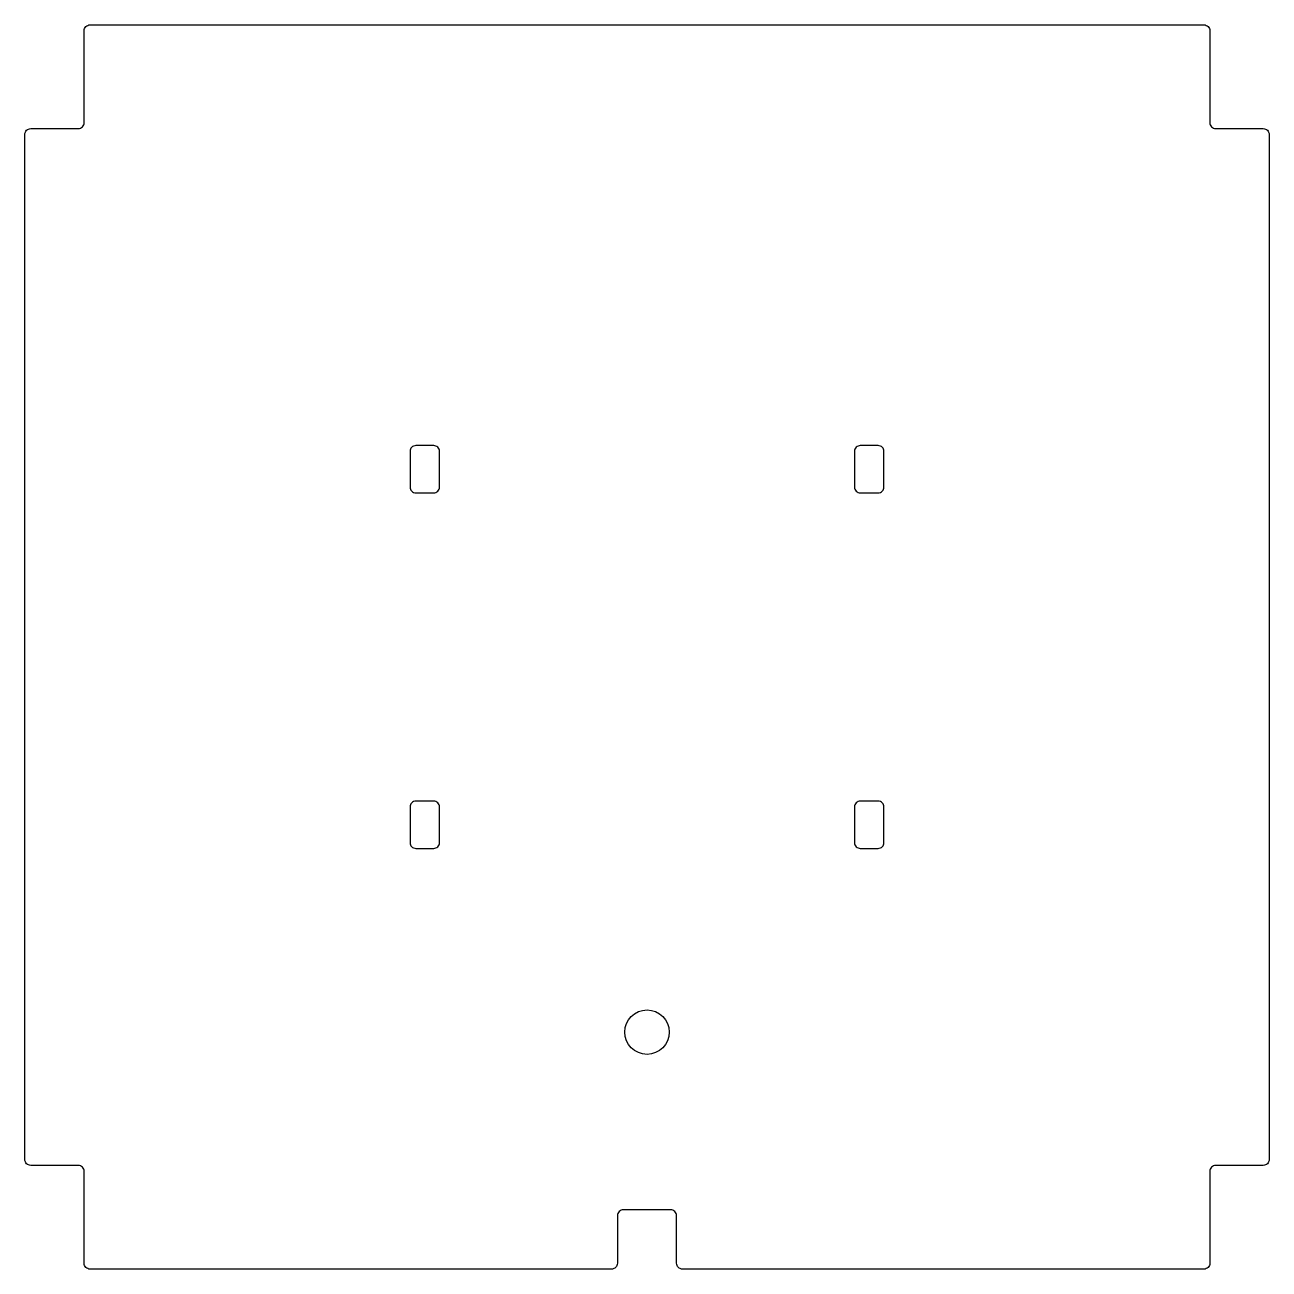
# Model space of a CAD drawing. Header units: millimetres. Extents: x -420 to 0, y -420 to 0.
import ezdxf

# ---------------------------------------------------------------- set-up
doc = ezdxf.new("R2010")
doc.units = ezdxf.units.MM
doc.layers.get('0').update_dxf_attribs({"linetype": 'CONTINUOUS'})

msp = doc.modelspace()

# ---------------------------------------------------------------- linework, layer by layer
for points in [[(-22, 0, -0.414214), (-20, -2), (-20, -33, 0.414214), (-18, -35), (-2, -35, -0.414214), (0, -37), (0, -383, -0.414214), (-2, -385), (-18, -385, 0.414214), (-20, -387), (-20, -418, -0.414214), (-22, -420), (-198, -420, -0.414214), (-200, -418), (-200, -402, 0.414214), (-202, -400), (-218, -400, 0.414214), (-220, -402), (-220, -418, -0.414214), (-222, -420), (-398, -420, -0.414214), (-400, -418), (-400, -387, 0.414214), (-402, -385), (-418, -385, -0.414214), (-420, -383), (-420, -37, -0.414214), (-418, -35), (-402, -35, 0.414214), (-400, -33), (-400, -2, -0.414214), (-398, 0)], [(-280, -156), (-280, -144, 0.414214), (-282, -142), (-288, -142, 0.414214), (-290, -144), (-290, -156, 0.414214), (-288, -158), (-282, -158, 0.414214)], [(-138, -158), (-132, -158, 0.414214), (-130, -156), (-130, -144, 0.414214), (-132, -142), (-138, -142, 0.414214), (-140, -144), (-140, -156, 0.414214)], [(-282, -262), (-288, -262, 0.414214), (-290, -264), (-290, -276, 0.414214), (-288, -278), (-282, -278, 0.414214), (-280, -276), (-280, -264, 0.414214)], [(-138, -278), (-132, -278, 0.414214), (-130, -276), (-130, -264, 0.414214), (-132, -262), (-138, -262, 0.414214), (-140, -264), (-140, -276, 0.414214)]]:
    msp.add_lwpolyline(points, format="xyb", close=True)
msp.add_circle((-210, -340), 7.5)

doc.saveas('drawing.dxf')
